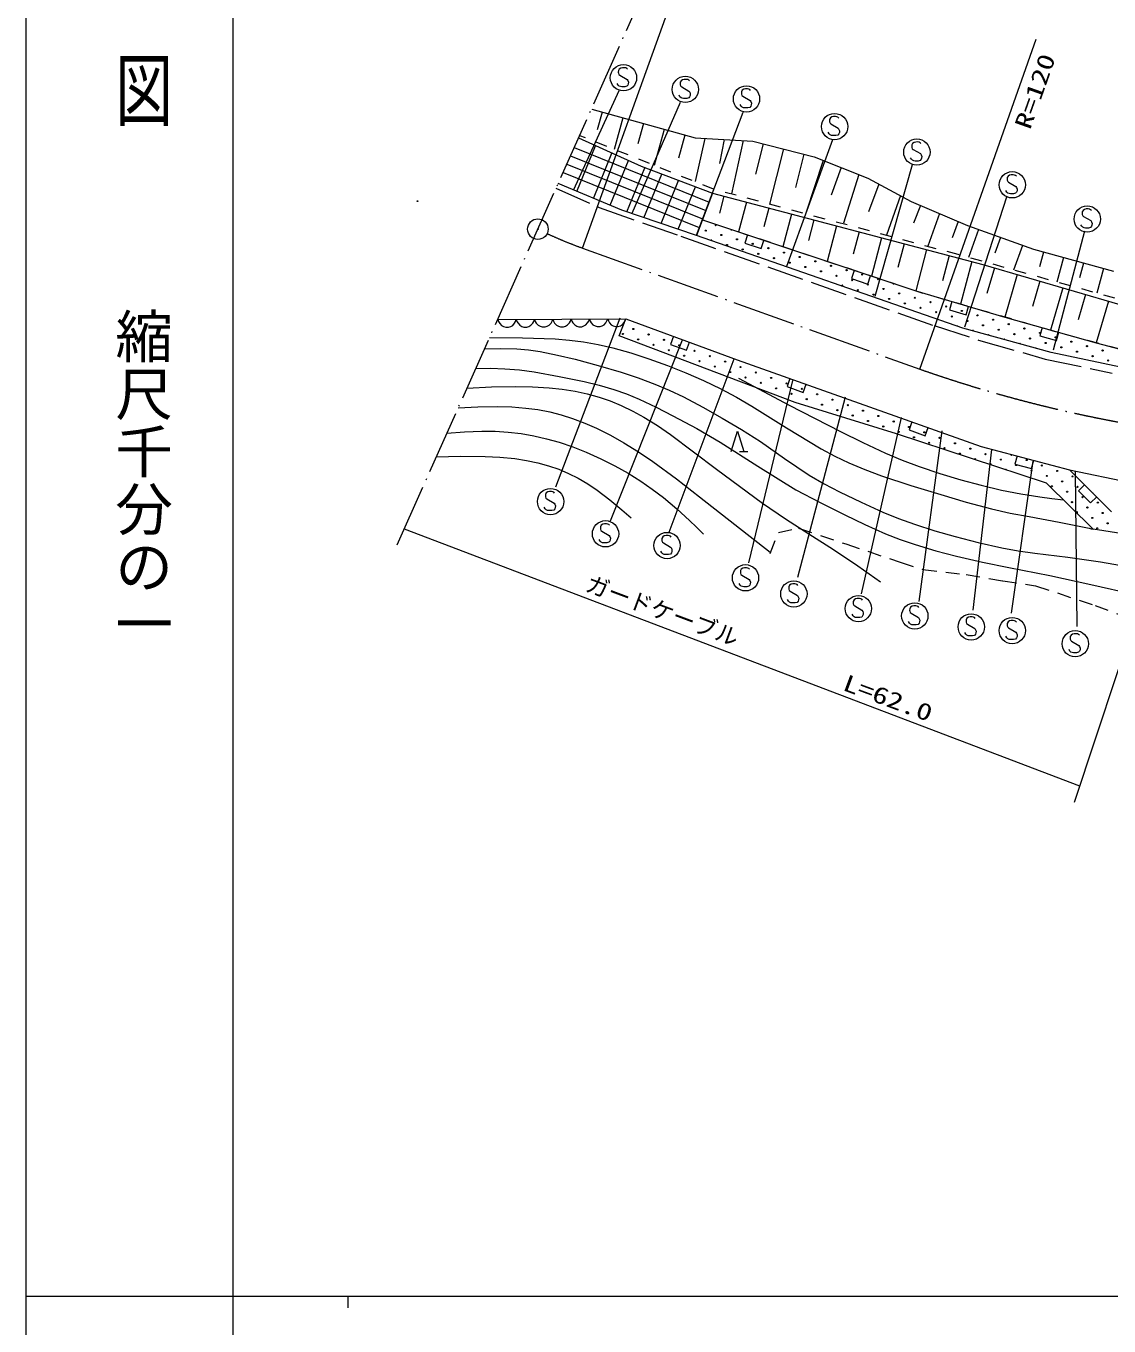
# Model space of a CAD drawing. Units: millimetres, scale not verified. Extents: x 29355 to 669355, y 24271 to 384271.
# Drawn here: x 29355 to 123579, y 206680 to 319771 of the extents above; entities that cross this region are included whole.
import ezdxf
from ezdxf.enums import TextEntityAlignment as Align

# ---------------------------------------------------------------- set-up
doc = ezdxf.new("R2010")
doc.units = ezdxf.units.MM
doc.header["$LTSCALE"] = 1000
for name, pattern in [('USER2', [2, 1.2, -0.8]), ('USER3', [7.000001, 5.508197, -0.688525, 0.114754, -0.688525]), ('USER4', [2, 1, -1]), ('USER5', [4, 3.2, -0.8])]:
    doc.linetypes.add(name, pattern=pattern)
for name, color, linetype, lineweight in [('S-SUV', 7, 'Continuous', 13), ('S-SUV-HICN', 1, 'Continuous', 13), ('S-SUV-LWCN', 7, 'Continuous', 13)]:
    doc.layers.add(name, color=color, linetype=linetype, lineweight=lineweight)
doc.styles.add('@ＭＳ ゴシック', font='')
doc.styles.add('ＭＳ ゴシック', font='')
doc.styles.get('@ＭＳ ゴシック').set_extended_font_data('@MS Gothic')
doc.styles.get('ＭＳ ゴシック').set_extended_font_data('MS Gothic')

# ---------------------------------------------------------------- blocks, each defined once
blk = doc.blocks.new('BUHIN64')
at = {"color": 7, "linetype": 'Continuous', "lineweight": 13}
blk.add_lwpolyline([(462, -591), (1053, -129), (129, 1053), (-462, 591)], dxfattribs=at)
blk = doc.blocks.new('BUHIN91')
at = {"color": 7, "linetype": 'Continuous', "lineweight": 13}
blk.add_lwpolyline([(474, -581), (1055, -108), (108, 1055), (-474, 581)], dxfattribs=at)
blk = doc.blocks.new('BUHIN116')
at = {"color": 7, "linetype": 'Continuous', "lineweight": 13}
blk.add_lwpolyline([(675, -422), (721, -236), (723, -53), (684, 177), (586, 351), (459, 501), (250, 632), (60, 681), (-139, 693), (-364, 627), (-524, 544), (-675, 422)], dxfattribs=at)
blk = doc.blocks.new('BUHIN52')
at = {"color": 7, "linetype": 'Continuous', "lineweight": 13}
blk.add_lwpolyline([(-699, -435), (-682, -527), (-631, -607), (-541, -692), (-391, -787), (-243, -833), (-90, -828), (41, -762), (117, -653), (158, -577), (181, -455), (147, -359), (-188, 283), (-191, 407), (-153, 553), (-69, 664), (24, 734), (147, 779), (325, 727), (548, 585), (636, 509), (701, 406), (732, 284), (729, 129)], dxfattribs=at)
blk.add_circle((0, 0), 1144, dxfattribs=at)
blk = doc.blocks.new('BUHIN54')
at = {"color": 7, "linetype": 'Continuous', "lineweight": 13}
blk.add_line((332, 850), (-276, 1236), dxfattribs=at)
blk.add_lwpolyline([(944, 462), (-482, -760), (17, 1050)], dxfattribs=at)
blk = doc.blocks.new('BUHIN55')
at = {"color": 7, "linetype": 'Continuous', "lineweight": 13}
for radius in [896, 27]:
    blk.add_circle((0, 0), radius, dxfattribs=at)

msp = doc.modelspace()

# ---------------------------------------------------------------- linework, layer by layer
at = {"layer": 'S-SUV'}
for p, q in [((29355, 384271), (29355, 24271)), ((47355, 374271), (47355, 24271)), ((77758, 300454), (87674, 327961)), ((107117, 289921), (117247, 318636)), ((80946, 314117), (76995, 305533)), ((78579, 312522), (87569, 310034)), ((79478, 312273), (79056, 310751)), ((86261, 313111), (82059, 303450)), ((91721, 312249), (87662, 301546)), ((81276, 311776), (80518, 309037)), ((83074, 311278), (82586, 309514)), ((77427, 310029), (82871, 307569)), ((84872, 310781), (84003, 307640)), ((86670, 310283), (86115, 308278)), ((87569, 310034), (92601, 309752)), ((88408, 309987), (87583, 306251)), ((90085, 309893), (89692, 307800)), ((99514, 309879), (95528, 298852)), ((77056, 309198), (88801, 304460)), ((77291, 305385), (78906, 309360)), ((91763, 309799), (90746, 305164)), ((92601, 309752), (97916, 308395)), ((93487, 309525), (92822, 306877)), ((95259, 309073), (94033, 304271)), ((76409, 307746), (88207, 302987)), ((76732, 308472), (88504, 303724)), ((78734, 304779), (80333, 308716)), ((80177, 304173), (81761, 308071)), ((97031, 308621), (96292, 305728)), ((98699, 308084), (97238, 303582)), ((97916, 308395), (102610, 306529)), ((106446, 307688), (103214, 296231)), ((76085, 307020), (87910, 302251)), ((81632, 303597), (83196, 307447)), ((82871, 307569), (89091, 305223)), ((83117, 303095), (84661, 306894)), ((100263, 307462), (99416, 305065)), ((101827, 306840), (100470, 302627)), ((102610, 306529), (106372, 304510)), ((81190, 303747), (75661, 306070)), ((84602, 302592), (86126, 306341)), ((86087, 302090), (87590, 305789)), ((103550, 306024), (102645, 303615)), ((89091, 305223), (87684, 301549)), ((89091, 305223), (112612, 299025)), ((90071, 304964), (89681, 303482)), ((92031, 304448), (91347, 301852)), ((105431, 305014), (104227, 301572)), ((106372, 304510), (111264, 302403)), ((114666, 304895), (111002, 293582)), ((87684, 301549), (81190, 303747)), ((93991, 303931), (93561, 302299)), ((95951, 303415), (95202, 300570)), ((107187, 304158), (106567, 302627)), ((108818, 303456), (107819, 300616)), ((88200, 302899), (106765, 296723)), ((97912, 302898), (97442, 301116)), ((99872, 302382), (99056, 299287)), ((110448, 302754), (109928, 301341)), ((111264, 302403), (117003, 300344)), ((112220, 302060), (111351, 299636)), ((110849, 293478), (87684, 301549)), ((101832, 301865), (101323, 299934)), ((103792, 301349), (102910, 298005)), ((105752, 300832), (105203, 298751)), ((114133, 301373), (113642, 300003)), ((121454, 301914), (118724, 291570)), ((107712, 300316), (106765, 296723)), ((109672, 299799), (109092, 297600)), ((116047, 300687), (115277, 298543)), ((117003, 300344), (123981, 298433)), ((117875, 300105), (117526, 298831)), ((111632, 299283), (110653, 295569)), ((112612, 299025), (124517, 295554)), ((113604, 298735), (112955, 296511)), ((119620, 299627), (119036, 297496)), ((121364, 299150), (121013, 297866)), ((123109, 298672), (122521, 296526)), ((115588, 298157), (114508, 294453)), ((117572, 297579), (116925, 295358)), ((106765, 296723), (114508, 294453)), ((119557, 297000), (118479, 293304)), ((121541, 296422), (120900, 294223)), ((123525, 295843), (122468, 292218)), ((70412, 294235), (81556, 294306)), ((81026, 294361), (75429, 279660)), ((80957, 292810), (81556, 294306)), ((81556, 294306), (91216, 290738)), ((114508, 294453), (122468, 292218)), ((118557, 291379), (110849, 293478)), ((86431, 292431), (80190, 276700)), ((96283, 287014), (80957, 292810)), ((122468, 292218), (126558, 291115)), ((90934, 290790), (85272, 275703)), ((91216, 290738), (112447, 283197)), ((126441, 289684), (118557, 291379)), ((96049, 288924), (92221, 273065)), ((100612, 287492), (96463, 271794)), ((105078, 284298), (96283, 287014)), ((105502, 285723), (102028, 270379)), ((118139, 280006), (105078, 284298)), ((109040, 284565), (107046, 269703)), ((113346, 282917), (111738, 268944)), ((112447, 283197), (120155, 281166)), ((116965, 281912), (115055, 268693)), ((120155, 281166), (123809, 277512)), ((120155, 281166), (125441, 280067)), ((120634, 281007), (120785, 267537)), ((122200, 276004), (118139, 280006)), ((62266, 276025), (121022, 253669)), ((130843, 274611), (122200, 276004)), ((128073, 274952), (120543, 252223)), ((29355, 209271), (568355, 209271)), ((57355, 209271), (57355, 208271))]:
    msp.add_line(p, q, dxfattribs=at)
at = {"layer": 'S-SUV', "linetype": 'USER3'}
for p, q in [((61646, 274633), (87832, 333369)), ((77758, 300454), (107117, 289921))]:
    msp.add_line(p, q, dxfattribs=at)
at = {"layer": 'S-SUV', "linetype": 'USER4'}
for p, q in [((89159, 305572), (77549, 310227)), ((110468, 299882), (89159, 305572)), ((107405, 296509), (88200, 302899)), ((124091, 296088), (110468, 299882)), ((118930, 293173), (107405, 296509)), ((126558, 291115), (118930, 293173))]:
    msp.add_line(p, q, dxfattribs=at)
at = {"layer": 'S-SUV', "linetype": 'USER5'}
for p, q in [((75462, 305669), (79215, 303983)), ((79215, 303983), (86339, 301482)), ((86339, 301482), (108364, 293705)), ((108364, 293705), (112226, 292454)), ((112226, 292454), (118038, 290793)), ((118038, 290793), (123860, 289584))]:
    msp.add_line(p, q, dxfattribs=at)
at = {"layer": 'S-SUV', "linetype": 'USER2'}
for p, q in [((94824, 275723), (96567, 276090)), ((96567, 276090), (100696, 274713)), ((94090, 273888), (94824, 275723)), ((100696, 274713), (105402, 273128)), ((105402, 273128), (107395, 272481)), ((107395, 272481), (111164, 272051)), ((111164, 272051), (114341, 271512)), ((114341, 271512), (117195, 271081)), ((117195, 271081), (122364, 269358)), ((122364, 269358), (126618, 267797))]:
    msp.add_line(p, q, dxfattribs=at)
at = {"layer": 'S-SUV'}
for points in [[(109917, 295799), (109706, 295079), (111145, 294657), (111356, 295377)], [(117766, 293538), (117563, 292816), (119008, 292411), (119210, 293133)], [(85682, 292782), (85423, 292078), (86830, 291559), (87090, 292262)], [(115576, 282373), (115385, 281647), (116835, 281265), (117026, 281990)], [(121452, 279869), (120921, 279339), (121982, 278278), (122512, 278809)]]:
    msp.add_lwpolyline(points, dxfattribs=at)
for centre, radius in [((63418, 304537), 31.3), ((63418, 304537), 25), ((63418, 304537), 18.8), ((63418, 304537), 12.5), ((63418, 304537), 6.3), ((88495, 301972), 49.8), ((89857, 301589), 49.8), ((91218, 301207), 49.8), ((92580, 300825), 49.8), ((90346, 300717), 49.8), ((91708, 300335), 49.8), ((93069, 299953), 49.8), ((93941, 300443), 49.8), ((95303, 300060), 49.8), ((96665, 299678), 49.8), ((94431, 299571), 49.8), ((95793, 299188), 49.8), ((97154, 298806), 49.8), ((98026, 299296), 49.8), ((99388, 298913), 49.8), ((100749, 298531), 49.8), ((98516, 298424), 49.8), ((99877, 298042), 49.8), ((101239, 297659), 49.8), ((102111, 298149), 49.8), ((101729, 296787), 49.8), ((102600, 297277), 49.8), ((103090, 296405), 49.8), ((103962, 296895), 49.8), ((105324, 296512), 49.8), ((104452, 296023), 49.8), ((105813, 295641), 49.8), ((106685, 296130), 49.8), ((107175, 295258), 49.8), ((108047, 295748), 49.8), ((109408, 295366), 49.8), ((108536, 294876), 49.8), ((109898, 294494), 49.8), ((110770, 294983), 49.8), ((111260, 294111), 49.8), ((112131, 294601), 49.8), ((113493, 294219), 49.8), ((81288, 292983), 49.8), ((82191, 293413), 49.8), ((83524, 292939), 49.8), ((112621, 293729), 49.8), ((113983, 293347), 49.8), ((114855, 293837), 49.8), ((115344, 292965), 49.8), ((116216, 293454), 49.8), ((117578, 293072), 49.8), ((82621, 292510), 49.8), ((83954, 292036), 49.8), ((84857, 292466), 49.8), ((86189, 291992), 49.8), ((116706, 292582), 49.8), ((118067, 292200), 49.8), ((118939, 292690), 49.8), ((119429, 291818), 49.8), ((120301, 292307), 49.8), ((121662, 291925), 49.8), ((85286, 291563), 49.8), ((86619, 291089), 49.8), ((87522, 291519), 49.8), ((87952, 290616), 49.8), ((88855, 291046), 49.8), ((120790, 291436), 49.8), ((122152, 291053), 49.8), ((123024, 291543), 49.8), ((123514, 290671), 49.8), ((89284, 290143), 49.8), ((90187, 290572), 49.8), ((90617, 289669), 49.8), ((91520, 290099), 49.8), ((92853, 289626), 49.8), ((91950, 289196), 49.8), ((93282, 288723), 49.8), ((94185, 289152), 49.8), ((95518, 288679), 49.8), ((94615, 288249), 49.8), ((95948, 287776), 49.8), ((96851, 288206), 49.8), ((97280, 287303), 49.8), ((98183, 287732), 49.8), ((99516, 287259), 49.8), ((98613, 286829), 49.8), ((99946, 286356), 49.8), ((100849, 286786), 49.8), ((102181, 286312), 49.8), ((101278, 285883), 49.8), ((102611, 285409), 49.8), ((103514, 285839), 49.8), ((104846, 285366), 49.8), ((103943, 284936), 49.8), ((105276, 284463), 49.8), ((106179, 284892), 49.8), ((106609, 283989), 49.8), ((107512, 284419), 49.8), ((108844, 283946), 49.8), ((107941, 283516), 49.8), ((109274, 283043), 49.8), ((110177, 283472), 49.8), ((111510, 282999), 49.8), ((110607, 282569), 49.8), ((111939, 282096), 49.8), ((112842, 282526), 49.8), ((114175, 282052), 49.8), ((115508, 281579), 49.8), ((116411, 282009), 49.8), ((116840, 281106), 49.8), ((117743, 281535), 49.8), ((118173, 280632), 49.8), ((119076, 281062), 49.8), ((120409, 280589), 49.8), ((118603, 279729), 49.8), ((119506, 280159), 49.8), ((120838, 279686), 49.8), ((119935, 279256), 49.8), ((120365, 278353), 49.8), ((121268, 278783), 49.8), ((122601, 278309), 49.8), ((121698, 277880), 49.8), ((123030, 277406), 49.8), ((122127, 276977), 49.8), ((122557, 276074), 49.8), ((123460, 276503), 49.8)]:
    msp.add_circle(centre, radius, dxfattribs=at)
for centre, start, end in [((89367, 302461), 90.39078, 52.80319), ((90729, 302079), 185.33108, 317.86289), ((88985, 301100), 336.72032, 164.85976), ((99005, 297552), 67.46405, 74.11603), ((103472, 297767), 83.77063, 59.42334), ((100367, 297170), 292.14625, 209.43383), ((104834, 297384), 183.41524, 319.77873), ((110388, 293622), 359.37253, 142.20755), ((111749, 293240), 337.23783, 172.30289), ((113111, 292857), 350.14367, 159.39705), ((114472, 292475), 3.33522, 146.20549), ((115834, 292093), 17.66607, 131.87465), ((117195, 291710), 34.93114, 114.60958), ((113272, 281623), 322.65982, 180.96058), ((115078, 282482), 140.33519, 10.14964), ((114605, 281149), 2.23675, 141.38365), ((122171, 279212), 197.04389, 252.95573), ((120795, 277450), 254.29551, 196.52852)]:
    msp.add_arc(centre, 49.8, start, end, dxfattribs=at)
at = {"layer": 'S-SUV', "linetype": 'USER3'}
for centre, radius, start, end in [((89981, 334536), 36207, 245.04123, 250.27051), ((145611, 399655), 116290, 250.66946, 276.12289)]:
    msp.add_arc(centre, radius, start, end, dxfattribs=at)
at = {"layer": 'S-SUV-HICN'}
for points in [[(91358, 289130), (95765, 286798), (100205, 284497), (102156, 283525), (104131, 282608), (105576, 282002), (107052, 281447), (108862, 280843), (110691, 280296), (112456, 279818), (114234, 279399), (115898, 279077), (117574, 278813), (118593, 278674), (119624, 278543)], [(66955, 286540), (68659, 286631), (70378, 286662), (71610, 286628), (72837, 286534), (73888, 286395), (74926, 286197), (75923, 285946), (76913, 285635), (77968, 285232), (79000, 284773), (80195, 284168), (81361, 283511), (82641, 282718), (83890, 281873), (85937, 280369), (87957, 278811), (91028, 276406), (94087, 273990)]]:
    msp.add_lwpolyline(points, dxfattribs=at)
at = {"layer": 'S-SUV-LWCN'}
for points in [[(69694, 292685), (72539, 292651), (75389, 292557), (76633, 292455), (77869, 292293), (79135, 292059), (80402, 291764), (81975, 291325), (83541, 290826), (85170, 290247), (86775, 289612), (88294, 288943), (89796, 288216), (91171, 287482), (92516, 286696), (95508, 284812), (98535, 282977), (99719, 282352), (100940, 281775), (102341, 281186), (103775, 280649), (106348, 279803), (108952, 279010), (111148, 278356), (113357, 277762), (114993, 277396), (116641, 277089), (119255, 276612), (121858, 276076), (122024, 276041), (122200, 276004)], [(69249, 291686), (70650, 291712), (72055, 291678), (73076, 291592), (74102, 291444), (75611, 291141), (77120, 290777), (79143, 290248), (81147, 289662), (82615, 289170), (84065, 288620), (85317, 288090), (86551, 287502), (88247, 286607), (89924, 285655), (91605, 284667), (93260, 283625), (95360, 282133), (97501, 280687), (98802, 279944), (100144, 279249), (102006, 278342), (103891, 277491), (105268, 276928), (106667, 276420), (108419, 275859), (110189, 275356), (112204, 274839), (114241, 274377), (115675, 274113), (117129, 273905), (119988, 273562), (122836, 273159), (127000, 272440)], [(68483, 289967), (69757, 289992), (71029, 289957), (72301, 289846), (73570, 289676), (75742, 289292), (77914, 288847), (79208, 288534), (80492, 288161), (81610, 287763), (82716, 287305), (84192, 286615), (85643, 285869), (87709, 284749), (89741, 283578), (93020, 281478), (96337, 279425), (98441, 278319), (100586, 277259), (102345, 276398), (104136, 275589), (105412, 275094), (106718, 274652), (108512, 274123), (110320, 273652), (112578, 273129), (114861, 272662), (118442, 271960), (122010, 271198), (125843, 270306)], [(67725, 288268), (69850, 288371), (71986, 288414), (73424, 288390), (74870, 288305), (76013, 288182), (77148, 287999), (78183, 287772), (79214, 287483), (80179, 287152), (81131, 286761), (82139, 286273), (83120, 285732), (84294, 285005), (85437, 284227), (89421, 281232), (93428, 278248), (95425, 276905), (97465, 275606), (99619, 274226), (101739, 272797), (102724, 272114), (103707, 271429)], [(65981, 284357), (67497, 284476), (69024, 284535), (70162, 284522), (71300, 284448), (72424, 284315), (73539, 284122), (74651, 283867), (75748, 283554), (76931, 283151), (78105, 282686), (79359, 282125), (80596, 281505), (81734, 280869), (82839, 280183), (83843, 279490), (84818, 278745), (85966, 277769), (87076, 276747), (87690, 276160), (88302, 275568)], [(65063, 282297), (67171, 282339), (69292, 282322), (70584, 282260), (71881, 282138), (72891, 281987), (73900, 281775), (74806, 281523), (75705, 281211), (76563, 280849), (77404, 280429), (78245, 279935), (79055, 279390), (80144, 278563), (81208, 277679), (81611, 277332), (82014, 276983)]]:
    msp.add_lwpolyline(points, dxfattribs=at)

# ---------------------------------------------------------------- block references
at = {"layer": 'S-SUV', "rotation": 212.41667}
for name, p in [('BUHIN52', (81336, 315267)), ('BUHIN52', (86720, 314254)), ('BUHIN52', (92041, 313430)), ('BUHIN52', (99706, 311023)), ('BUHIN52', (106863, 308806)), ('BUHIN52', (115161, 305956)), ('BUHIN52', (121685, 302979)), ('BUHIN55', (73892, 302100)), ('BUHIN91', (92841, 301355)), ('BUHIN91', (102124, 298267)), ('BUHIN116', (71208, 294240)), ('BUHIN116', (72800, 294250)), ('BUHIN116', (74392, 294261)), ('BUHIN116', (75984, 294271)), ('BUHIN116', (77576, 294281)), ('BUHIN116', (79168, 294291)), ('BUHIN116', (80760, 294301)), ('BUHIN64', (96524, 288852)), ('BUHIN64', (107139, 285082)), ('BUHIN54', (91250, 283638)), ('BUHIN52', (74993, 278401)), ('BUHIN52', (79775, 275595)), ('BUHIN52', (85131, 274575)), ('BUHIN52', (91953, 271769)), ('BUHIN52', (96162, 270367)), ('BUHIN52', (101773, 269091)), ('BUHIN52', (106682, 268454)), ('BUHIN52', (111592, 267497)), ('BUHIN52', (115163, 267179)), ('BUHIN52', (120646, 266031))]:
    msp.add_blockref(name, p, dxfattribs=at)

# ---------------------------------------------------------------- texts
at = {"layer": 'S-SUV'}
for s, height, rotation, style, width, p in [('平  面  図', 3666, 270, '@ＭＳ ゴシック', 1.4, (36632, 345746)), ('R=120', 1466, 70.5, 'ＭＳ ゴシック', 1.35, (117125, 310529)), ('L=62.0', 1466, 339.7, 'ＭＳ ゴシック', 1.35, (100159, 261616))]:
    msp.add_text(s, height=height, rotation=rotation, dxfattribs=dict(at, style=style, width=width)).set_placement(p, align=Align.BOTTOM_LEFT)
for s, height, rotation, style, p in [('縮尺千分の一', 3666, 270, '@ＭＳ ゴシック', (36632, 295302)), ('ガードケーブル', 1466, 339.5, 'ＭＳ ゴシック', (77761, 270259))]:
    msp.add_text(s, height=height, rotation=rotation, dxfattribs=dict(at, style=style)).set_placement(p, align=Align.BOTTOM_LEFT)

doc.saveas('drawing.dxf')
